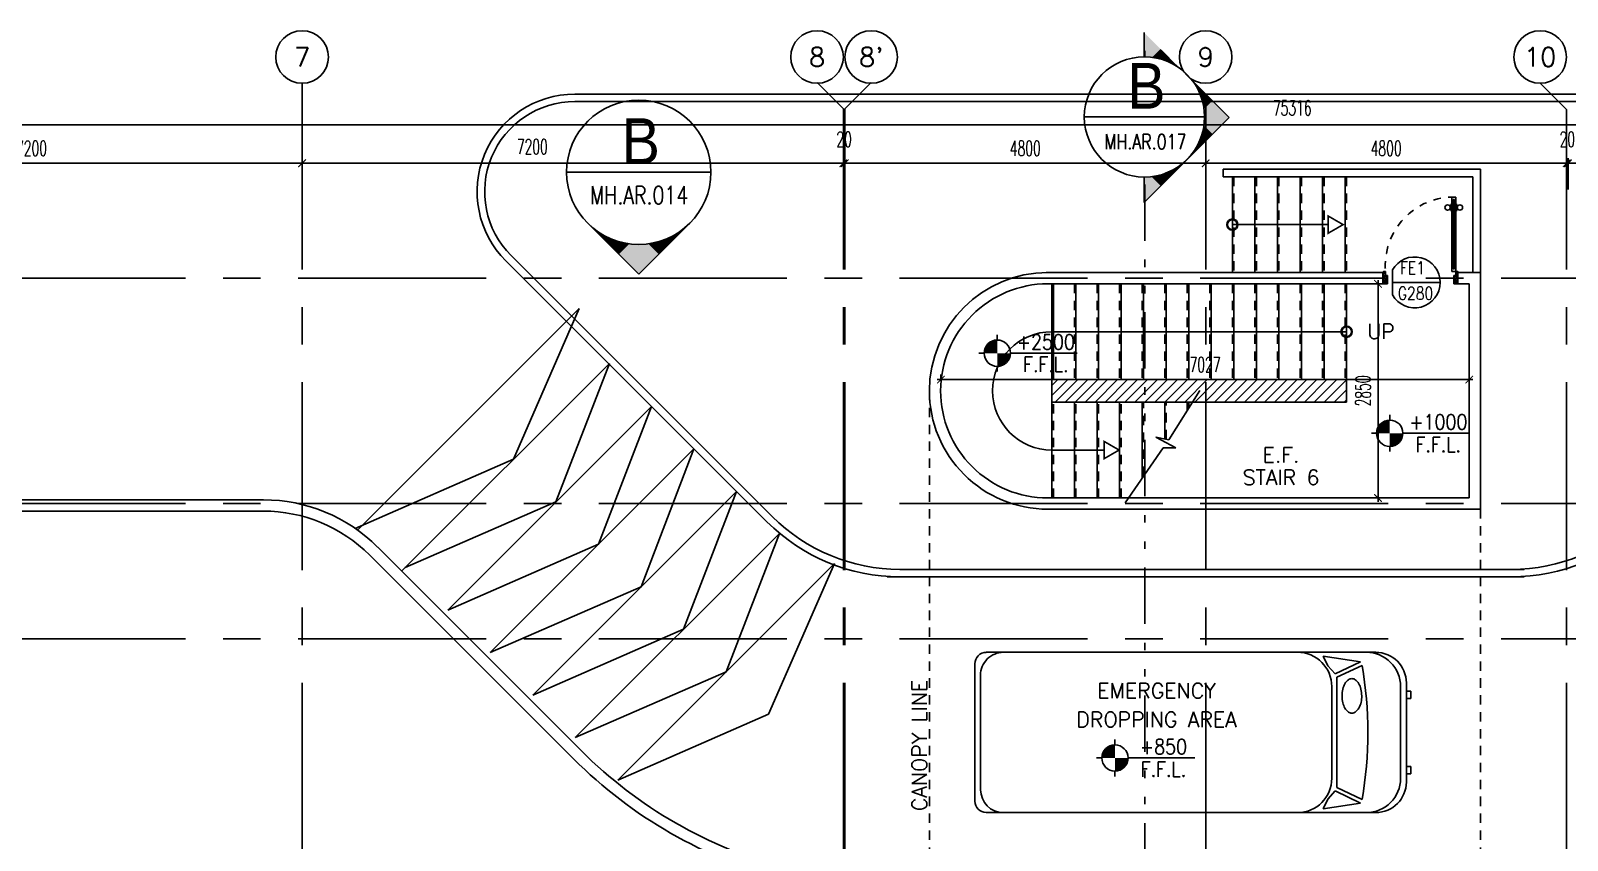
# Model space of a CAD drawing. Extents: x 417819.9 to 417911.9, y 43448 to 43539.2.
# Drawn here: x 417853.05 to 417873.49, y 43528.41 to 43539.19 of the extents above; entities that cross this region are included whole.
import ezdxf
from ezdxf.enums import TextEntityAlignment as Align

# ---------------------------------------------------------------- set-up
doc = ezdxf.new("R2010")
doc.units = 0
doc.header["$MEASUREMENT"] = 0
doc.header["$PDMODE"] = 3
doc.header["$PDSIZE"] = 0.1
for name, pattern in [('2DASHES', [1.7, 0.75, -0.25, 0.1, -0.25, 0.1, -0.25]), ('CENTERX2', [4, 2.5, -0.5, 0.5, -0.5]), ('HIDDEN', [0.375, 0.25, -0.125]), ('HIDDEN2', [0.1875, 0.125, -0.0625])]:
    doc.linetypes.add(name, pattern=pattern)
doc.layers.get('0').update_dxf_attribs({"linetype": 'CONTINUOUS'})
doc.layers.get('DEFPOINTS').update_dxf_attribs({"linetype": 'CONTINUOUS'})
for name, color, linetype in [('AX', 6, 'CONTINUOUS'), ('AX-CR', 2, 'CONTINUOUS'), ('AX-DIM', 4, 'CONTINUOUS'), ('AX-TXT', 4, 'CONTINUOUS'), ('AXES', 11, 'CENTERX2'), ('CURB', 11, 'CONTINUOUS'), ('DIM', 4, 'CONTINUOUS'), ('DOOR', 4, 'CONTINUOUS'), ('DOOR-CR', 2, 'CONTINUOUS'), ('DOOR-NO', 3, 'CONTINUOUS'), ('Handrail', 4, 'CONTINUOUS'), ('Hatch', 11, 'CONTINUOUS'), ('HIDDEN', 9, 'HIDDEN2'), ('IND-ES', 6, 'CONTINUOUS'), ('IND-ES-L', 6, '2DASHES'), ('IND-ES-TXT', 4, 'CONTINUOUS'), ('LEV-PL', 4, 'CONTINUOUS'), ('PART', 9, 'CONTINUOUS'), ('RM-NAME', 2, 'CONTINUOUS'), ('SEC-MRK', 7, 'CONTINUOUS'), ('SLOPE', 8, 'CONTINUOUS'), ('STR', 5, 'CONTINUOUS'), ('TXT1', 2, 'CONTINUOUS'), ('WALL', 2, 'CONTINUOUS')]:
    doc.layers.add(name, color=color, linetype=linetype)
doc.styles.add('ROMANS', font='ROMANS.shx', dxfattribs={"width": 0.6})
doc.styles.add('S', font='ROMANS.SHX')
doc.styles.add('S5', font='simplex.shx', dxfattribs={"width": 0.77})
doc.styles.add('TTXT', font='swisse.ttf', dxfattribs={"width": 0.6})
doc.dimstyles.new('STANDARD in', dxfattribs={"dimtxt": 0.2, "dimasz": 0.1, "dimexe": 0.07, "dimexo": 0.05, "dimgap": 0.1, "dimtad": 1, "dimdec": 0, "dimlfac": 1000, "dimzin": 0, "dimdsep": 46, "dimtxsty": 'ROMANS', "dimblk": 'ARCHTICK', "dimcen": 0.05, "dimdle": 0.05, "dimclrd": 4, "dimclre": 4, "dimclrt": 2, "dimadec": 0, "dimazin": 0, "dimtfac": 1, "dimtdec": 0, "dimtmove": 2, "dimatfit": 3, "dimfxl": 0, "dimtolj": 1, "dimtzin": 0, "dimarcsym": 0})

# ---------------------------------------------------------------- blocks, each defined once
blk = doc.blocks.new('LEV1')
at = {"layer": 'LEV-PL'}
for p, q in [((0, 245), (0, 175)), ((-175, 0), (-245, 0)), ((175, 0), (1061, 0)), ((0, -175), (0, -245))]:
    blk.add_line(p, q, dxfattribs=at)
at = {"layer": 'LEV-PL', "const_width": 175}
for points in [[(-88, 0, -0.414214), (0, 88, -1)], [(88, 0, -0.414214), (0, -88, -1)]]:
    blk.add_lwpolyline(points, format="xyb", dxfattribs=at)
at = {"layer": 'LEV-PL'}
blk.add_circle((0, 0), 175, dxfattribs=at)
at = {"layer": 'LEV-PL', "color": 4, "style": 'S', "width": 0.85}
for tag, p in [('+0000', (646, 50)), ('F.F.L.', (646, -250))]:
    blk.add_attdef(tag, text='', height=200, dxfattribs=at).set_placement(p, align=Align.CENTER)
blk = doc.blocks.new('_ARCHTICK')
at = {"color": 0, "linetype": 'ByBlock', "const_width": 0.15}
blk.add_lwpolyline([(-0.5, -0.5), (0.5, 0.5)], dxfattribs=at)
blk = doc.blocks.new('*D136')
at = {"layer": 'AX-DIM', "color": 4, "linetype": 'ByBlock', "lineweight": -2}
for p, q in [((417868.627, 43537.423), (417873.527, 43537.423)), ((417868.677, 43537.073), (417868.677, 43537.493)), ((417873.477, 43537.073), (417873.477, 43537.493))]:
    blk.add_line(p, q, dxfattribs=at)
at = {"layer": 'DEFPOINTS', "color": 0, "linetype": 'ByBlock'}
for p in [(417873.477, 43537.423), (417868.677, 43537.023), (417873.477, 43537.023)]:
    blk.add_point(p, dxfattribs=at)
at = {"layer": 'AX-DIM', "color": 4, "linetype": 'ByBlock', "lineweight": -2, "xscale": 0.1, "yscale": 0.1, "zscale": 0.1, "rotation": 180}
blk.add_blockref('_ARCHTICK', (417868.677, 43537.423), dxfattribs=at)
at = {"layer": 'AX-DIM', "color": 4, "linetype": 'ByBlock', "lineweight": -2, "xscale": 0.1, "yscale": 0.1, "zscale": 0.1}
blk.add_blockref('_ARCHTICK', (417873.477, 43537.423), dxfattribs=at)
at = {"layer": 'AX-DIM', "color": 2, "linetype": 'ByBlock', "insert": (417871.077, 43537.623), "char_height": 0.2, "attachment_point": 5, "style": 'ROMANS'}
blk.add_mtext('\\A1;4800', dxfattribs=at)
blk = doc.blocks.new('*D464')
at = {"layer": 'AX-DIM', "color": 4, "lineweight": -2}
for p, q in [((417831.157, 43537.937), (417906.573, 43537.937)), ((417831.207, 43525.809), (417831.207, 43538.007)), ((417906.523, 43536.567), (417906.523, 43538.007))]:
    blk.add_line(p, q, dxfattribs=at)
at = {"layer": 'DEFPOINTS', "color": 0}
for p in [(417906.523, 43537.937), (417906.523, 43536.517), (417831.207, 43525.759)]:
    blk.add_point(p, dxfattribs=at)
at = {"layer": 'AX-DIM', "color": 4, "lineweight": -2, "xscale": 0.1, "yscale": 0.1, "zscale": 0.1, "rotation": 180}
blk.add_blockref('_ARCHTICK', (417831.207, 43537.937), dxfattribs=at)
at = {"layer": 'AX-DIM', "color": 4, "lineweight": -2, "xscale": 0.1, "yscale": 0.1, "zscale": 0.1}
blk.add_blockref('_ARCHTICK', (417906.523, 43537.937), dxfattribs=at)
at = {"layer": 'AX-DIM', "color": 2, "insert": (417869.829, 43538.16), "char_height": 0.2, "attachment_point": 5, "style": 'ROMANS'}
blk.add_mtext('\\A1;75316', dxfattribs=at)
blk = doc.blocks.new('*D155')
at = {"layer": 'AX-DIM', "color": 4, "linetype": 'ByBlock', "lineweight": -2}
for p, q in [((417849.407, 43537.423), (417856.707, 43537.423)), ((417849.457, 43537.073), (417849.457, 43537.493)), ((417856.657, 43537.073), (417856.657, 43537.493))]:
    blk.add_line(p, q, dxfattribs=at)
at = {"layer": 'DEFPOINTS', "color": 0, "linetype": 'ByBlock'}
for p in [(417856.657, 43537.423), (417849.457, 43537.023), (417856.657, 43537.023)]:
    blk.add_point(p, dxfattribs=at)
at = {"layer": 'AX-DIM', "color": 4, "linetype": 'ByBlock', "lineweight": -2, "xscale": 0.1, "yscale": 0.1, "zscale": 0.1, "rotation": 180}
blk.add_blockref('_ARCHTICK', (417849.457, 43537.423), dxfattribs=at)
at = {"layer": 'AX-DIM', "color": 4, "linetype": 'ByBlock', "lineweight": -2, "xscale": 0.1, "yscale": 0.1, "zscale": 0.1}
blk.add_blockref('_ARCHTICK', (417856.657, 43537.423), dxfattribs=at)
at = {"layer": 'AX-DIM', "color": 2, "linetype": 'ByBlock', "insert": (417853.057, 43537.623), "char_height": 0.2, "attachment_point": 5, "style": 'ROMANS'}
blk.add_mtext('\\A1;7200', dxfattribs=at)
blk = doc.blocks.new('AXU')
at = {"layer": 'AX-CR'}
blk.add_circle((0, 350), 350, dxfattribs=at)
at = {"layer": 'AX-TXT', "style": 'ROMANS'}
blk.add_attdef('AX', text='', height=250, dxfattribs=at).set_placement((0, 350), align=Align.MIDDLE)
blk = doc.blocks.new('*D157')
at = {"layer": 'AX-DIM', "color": 4, "linetype": 'ByBlock', "lineweight": -2}
for p, q in [((417863.857, 43537.423), (417863.757, 43537.423)), ((417863.857, 43537.073), (417863.857, 43537.493)), ((417863.857, 43537.423), (417863.877, 43537.423)), ((417863.877, 43537.073), (417863.877, 43537.493)), ((417863.877, 43537.423), (417863.977, 43537.423))]:
    blk.add_line(p, q, dxfattribs=at)
at = {"layer": 'DEFPOINTS', "color": 0, "linetype": 'ByBlock'}
for p in [(417863.877, 43537.423), (417863.857, 43537.023), (417863.877, 43537.023)]:
    blk.add_point(p, dxfattribs=at)
at = {"layer": 'AX-DIM', "color": 4, "linetype": 'ByBlock', "lineweight": -2, "xscale": 0.1, "yscale": 0.1, "zscale": 0.1}
blk.add_blockref('_ARCHTICK', (417863.857, 43537.423), dxfattribs=at)
at = {"layer": 'AX-DIM', "color": 4, "linetype": 'ByBlock', "lineweight": -2, "xscale": 0.1, "yscale": 0.1, "zscale": 0.1, "rotation": 180}
blk.add_blockref('_ARCHTICK', (417863.877, 43537.423), dxfattribs=at)
at = {"layer": 'AX-DIM', "color": 2, "linetype": 'ByBlock', "insert": (417863.867, 43537.743), "char_height": 0.2, "attachment_point": 5, "style": 'ROMANS'}
blk.add_mtext('\\A1;20', dxfattribs=at)
blk = doc.blocks.new('*D695')
at = {"layer": 'AX-DIM', "color": 4, "linetype": 'ByBlock', "lineweight": -2}
for p, q in [((417856.607, 43537.423), (417863.907, 43537.423)), ((417856.657, 43537.073), (417856.657, 43537.493)), ((417863.857, 43537.073), (417863.857, 43537.493))]:
    blk.add_line(p, q, dxfattribs=at)
at = {"layer": 'DEFPOINTS', "color": 0, "linetype": 'ByBlock'}
for p in [(417863.857, 43537.423), (417856.657, 43537.023), (417863.857, 43537.023)]:
    blk.add_point(p, dxfattribs=at)
at = {"layer": 'AX-DIM', "color": 4, "linetype": 'ByBlock', "lineweight": -2, "xscale": 0.1, "yscale": 0.1, "zscale": 0.1, "rotation": 180}
blk.add_blockref('_ARCHTICK', (417856.657, 43537.423), dxfattribs=at)
at = {"layer": 'AX-DIM', "color": 4, "linetype": 'ByBlock', "lineweight": -2, "xscale": 0.1, "yscale": 0.1, "zscale": 0.1}
blk.add_blockref('_ARCHTICK', (417863.857, 43537.423), dxfattribs=at)
at = {"layer": 'AX-DIM', "color": 2, "linetype": 'ByBlock', "insert": (417859.719, 43537.644), "char_height": 0.2, "attachment_point": 5, "style": 'ROMANS'}
blk.add_mtext('\\A1;7200', dxfattribs=at)
blk = doc.blocks.new('*D158')
at = {"layer": 'AX-DIM', "color": 4, "linetype": 'ByBlock', "lineweight": -2}
for p, q in [((417863.827, 43537.423), (417868.727, 43537.423)), ((417863.877, 43537.073), (417863.877, 43537.493)), ((417868.677, 43537.073), (417868.677, 43537.493))]:
    blk.add_line(p, q, dxfattribs=at)
at = {"layer": 'DEFPOINTS', "color": 0, "linetype": 'ByBlock'}
for p in [(417868.677, 43537.423), (417863.877, 43537.023), (417868.677, 43537.023)]:
    blk.add_point(p, dxfattribs=at)
at = {"layer": 'AX-DIM', "color": 4, "linetype": 'ByBlock', "lineweight": -2, "xscale": 0.1, "yscale": 0.1, "zscale": 0.1, "rotation": 180}
blk.add_blockref('_ARCHTICK', (417863.877, 43537.423), dxfattribs=at)
at = {"layer": 'AX-DIM', "color": 4, "linetype": 'ByBlock', "lineweight": -2, "xscale": 0.1, "yscale": 0.1, "zscale": 0.1}
blk.add_blockref('_ARCHTICK', (417868.677, 43537.423), dxfattribs=at)
at = {"layer": 'AX-DIM', "color": 2, "linetype": 'ByBlock', "insert": (417866.277, 43537.623), "char_height": 0.2, "attachment_point": 5, "style": 'ROMANS'}
blk.add_mtext('\\A1;4800', dxfattribs=at)
blk = doc.blocks.new('DD1')
at = {"layer": 'DOOR-CR'}
blk.add_line((-316, 0), (316, 0), dxfattribs=at)
blk.add_lwpolyline([(-316, -166, 3.820224), (-316, 166)], format="xyb", close=True, dxfattribs=at)
at = {"layer": 'DOOR-NO', "color": 255, "style": 'ROMANS'}
for tag, width, p in [('G', 0.8, (-22, 156)), ('0000', 0.7, (-22, -136))]:
    blk.add_attdef(tag, text='', height=196, dxfattribs=dict(at, width=width)).set_placement(p, align=Align.MIDDLE)
blk = doc.blocks.new('*D160')
at = {"layer": 'AX-DIM', "color": 4, "linetype": 'ByBlock', "lineweight": -2}
for p, q in [((417873.447, 43537.423), (417880.747, 43537.423)), ((417873.497, 43537.073), (417873.497, 43537.493)), ((417880.697, 43537.073), (417880.697, 43537.493))]:
    blk.add_line(p, q, dxfattribs=at)
at = {"layer": 'DEFPOINTS', "color": 0, "linetype": 'ByBlock'}
for p in [(417880.697, 43537.423), (417873.497, 43537.023), (417880.697, 43537.023)]:
    blk.add_point(p, dxfattribs=at)
at = {"layer": 'AX-DIM', "color": 4, "linetype": 'ByBlock', "lineweight": -2, "xscale": 0.1, "yscale": 0.1, "zscale": 0.1, "rotation": 180}
blk.add_blockref('_ARCHTICK', (417873.497, 43537.423), dxfattribs=at)
at = {"layer": 'AX-DIM', "color": 4, "linetype": 'ByBlock', "lineweight": -2, "xscale": 0.1, "yscale": 0.1, "zscale": 0.1}
blk.add_blockref('_ARCHTICK', (417880.697, 43537.423), dxfattribs=at)
at = {"layer": 'AX-DIM', "color": 2, "linetype": 'ByBlock', "insert": (417877.097, 43537.623), "char_height": 0.2, "attachment_point": 5, "style": 'ROMANS'}
blk.add_mtext('\\A1;7200', dxfattribs=at)
blk = doc.blocks.new('*D161')
at = {"layer": 'AX-DIM', "color": 4, "lineweight": -2}
for p, q in [((417873.477, 43537.423), (417873.377, 43537.423)), ((417873.477, 43537.073), (417873.477, 43537.493)), ((417873.477, 43537.423), (417873.497, 43537.423)), ((417873.497, 43537.073), (417873.497, 43537.493)), ((417873.497, 43537.423), (417873.597, 43537.423))]:
    blk.add_line(p, q, dxfattribs=at)
at = {"layer": 'DEFPOINTS', "color": 0}
for p in [(417873.497, 43537.423), (417873.477, 43537.023), (417873.497, 43537.023)]:
    blk.add_point(p, dxfattribs=at)
at = {"layer": 'AX-DIM', "color": 4, "lineweight": -2, "xscale": 0.1, "yscale": 0.1, "zscale": 0.1}
blk.add_blockref('_ARCHTICK', (417873.477, 43537.423), dxfattribs=at)
at = {"layer": 'AX-DIM', "color": 4, "lineweight": -2, "xscale": 0.1, "yscale": 0.1, "zscale": 0.1, "rotation": 180}
blk.add_blockref('_ARCHTICK', (417873.497, 43537.423), dxfattribs=at)
at = {"layer": 'AX-DIM', "color": 2, "insert": (417873.487, 43537.743), "char_height": 0.2, "attachment_point": 5, "style": 'ROMANS'}
blk.add_mtext('\\A1;20', dxfattribs=at)
blk = doc.blocks.new('*D560')
at = {"layer": 'DEFPOINTS', "color": 0, "linetype": 'ByBlock'}
for p in [(417872.182, 43535.037), (417865.154, 43534.544), (417865.154, 43534.495)]:
    blk.add_point(p, dxfattribs=at)
at = {"layer": 'DIM', "color": 4, "linetype": 'ByBlock', "lineweight": -2}
for p, q in [((417872.182, 43534.987), (417872.182, 43534.474)), ((417872.232, 43534.544), (417865.104, 43534.544)), ((417865.154, 43534.545), (417865.154, 43534.614))]:
    blk.add_line(p, q, dxfattribs=at)
at = {"layer": 'DIM', "color": 4, "linetype": 'ByBlock', "lineweight": -2, "xscale": 0.1, "yscale": 0.1, "zscale": 0.1, "rotation": 180}
blk.add_blockref('_ARCHTICK', (417865.154, 43534.544), dxfattribs=at)
at = {"layer": 'DIM', "color": 4, "linetype": 'ByBlock', "lineweight": -2, "xscale": 0.1, "yscale": 0.1, "zscale": 0.1}
blk.add_blockref('_ARCHTICK', (417872.182, 43534.544), dxfattribs=at)
at = {"layer": 'DIM', "color": 2, "linetype": 'ByBlock', "insert": (417868.668, 43534.744), "char_height": 0.2, "attachment_point": 5, "style": 'ROMANS'}
blk.add_mtext('\\A1;7027', dxfattribs=at)
blk = doc.blocks.new('*D674')
at = {"layer": 'DEFPOINTS', "color": 0, "linetype": 'ByBlock'}
for p in [(417870.631, 43535.819), (417870.508, 43532.969), (417870.969, 43532.969)]:
    blk.add_point(p, dxfattribs=at)
at = {"layer": 'DIM', "color": 4, "linetype": 'ByBlock', "lineweight": -2}
for p, q in [((417870.969, 43535.869), (417870.969, 43532.919)), ((417870.681, 43535.819), (417871.039, 43535.819)), ((417870.558, 43532.969), (417871.039, 43532.969))]:
    blk.add_line(p, q, dxfattribs=at)
at = {"layer": 'DIM', "color": 4, "linetype": 'ByBlock', "lineweight": -2, "xscale": 0.1, "yscale": 0.1, "zscale": 0.1}
for p, rotation in [((417870.969, 43535.819), 90), ((417870.969, 43532.969), 270)]:
    blk.add_blockref('_ARCHTICK', p, dxfattribs=dict(at, rotation=rotation))
at = {"layer": 'DIM', "color": 2, "linetype": 'ByBlock', "insert": (417870.769, 43534.394), "char_height": 0.2, "attachment_point": 5, "rotation": 90, "style": 'ROMANS'}
blk.add_mtext('\\A1;2850', dxfattribs=at)
blk = doc.blocks.new('Vtvanp')
for p, q in [((0.406, 1.067), (5.588, 1.067)), ((0.588, 0.893), (0.923, 0.734)), ((0.61, 0.939), (1.107, 1.017)), ((0.61, 0.939), (0.945, 0.779)), ((1.045, 0.886), (0.945, 0.779)), ((1.107, 1.017), (1.045, 0.886)), ((5.74, -0.914), (5.74, 0.914)), ((0, -0.66), (0, 0.66)), ((0.923, 0.734), (0.923, -0.734)), ((5.664, -0.762), (5.664, 0.762)), ((0, 0.549), (-0.061, 0.549)), ((-0.061, 0.549), (-0.061, 0.453)), ((-0.061, 0.453), (0, 0.453)), ((0.076, -0.61), (0.076, 0.61)), ((0.991, -0.61), (0.991, 0.61)), ((-0.061, -0.453), (0, -0.453)), ((-0.061, -0.549), (-0.061, -0.453)), ((0, -0.549), (-0.061, -0.549)), ((0.588, -0.893), (0.923, -0.734)), ((0.61, -0.939), (0.945, -0.779)), ((1.045, -0.886), (0.945, -0.779)), ((0.61, -0.939), (1.107, -1.017)), ((1.107, -1.017), (1.045, -0.886)), ((0.406, -1.067), (5.588, -1.067))]:
    blk.add_line(p, q)
blk.add_lwpolyline([(0.724, -0.257, 0.15854), (0.679, -0.272, 0.106465), (0.632, -0.324, 0.07162), (0.601, -0.402, 0.071565), (0.594, -0.486, 0.057969), (0.604, -0.578, 0.07162), (0.632, -0.648, 0.106465), (0.679, -0.701, 0.15854), (0.724, -0.716, 0.15854), (0.77, -0.701, 0.106465), (0.817, -0.648, 0.07162), (0.844, -0.578, 0.057969), (0.855, -0.486, 0.057969), (0.844, -0.394, 0.07162), (0.817, -0.324, 0.106465), (0.77, -0.272, 0.15854)], format="xyb", close=True)
for centre, radius, start, end in [((0.406, 0.66), 0.406, 90, 180), ((0.533, 0.61), 0.457, 90, 180), ((1.448, 0.61), 0.457, 90, 180), ((5.359, 0.762), 0.305, 0, 90), ((5.588, 0.914), 0.152, 0, 90), ((5.779, 0), 5.267, 170.2424, 189.7576), ((0.533, -0.61), 0.457, 180, 270), ((1.448, -0.61), 0.457, 180, 270), ((0.406, -0.66), 0.406, 180, 270), ((5.359, -0.762), 0.305, 270, 0), ((5.588, -0.914), 0.152, 270, 0)]:
    blk.add_arc(centre, radius, start, end)
blk = doc.blocks.new('DOOR90')
at = {"layer": 'DOOR', "color": 7, "linetype": 'ByBlock'}
for p, q in [((-150, 0), (0, 0)), ((-150, 0), (-150, -25)), ((0, -50), (-114, 0)), ((0, -50), (-40, 0)), ((0, -50), (0, 0)), ((-1000, -25), (-1050, -25)), ((-1050, -75), (-1050, -25)), ((-1050, -25), (-1050, -75)), ((-1000, -75), (-1050, -75)), ((-1000, -42), (-1020, -42)), ((-1020, -42), (-1020, -58)), ((-1000, -58), (-1020, -58)), ((-1000, -25), (-1000, -42)), ((-1000, -58), (-1000, -75)), ((-878, -18), (-968, -18)), ((-968, -25), (-968, -18)), ((-968, -75), (-968, -82)), ((-878, -82), (-968, -82)), ((-955, -9), (-890, -9)), ((-955, -18), (-955, -9)), ((-955, -18), (-890, -18)), ((-955, -82), (-890, -82)), ((-955, -82), (-955, -91)), ((-955, -91), (-890, -91)), ((-890, -18), (-890, -9)), ((-890, -82), (-890, -91)), ((-878, -25), (-878, -18)), ((-878, -75), (-878, -82)), ((-200, -25), (-150, -25)), ((-200, -42), (-200, -25)), ((-180, -42), (-200, -42)), ((-200, -58), (-180, -58)), ((-200, -75), (-200, -58)), ((-150, -75), (-200, -75)), ((-180, -58), (-180, -42)), ((-150, -25), (-100, -25)), ((-150, -75), (-150, -25)), ((-100, -25), (-100, -50)), ((0, -50), (-100, -37)), ((-100, -50), (0, -50)), ((-150, -875), (-100, -875)), ((-150, -900), (-150, -875)), ((-150, -900), (0, -900)), ((0, -900), (-150, -900)), ((0, -850), (-114, -900)), ((-100, -875), (-100, -850)), ((0, -850), (-100, -863)), ((-100, -850), (0, -850)), ((0, -850), (-40, -900)), ((0, -850), (0, -900))]:
    blk.add_line(p, q, dxfattribs=at)
at = {"layer": 'DOOR', "linetype": 'ByBlock'}
for p, q in [((-200, -25), (-1000, -25)), ((-200, -42), (-1000, -42)), ((-200, -58), (-1000, -58)), ((-1000, -75), (-200, -75))]:
    blk.add_line(p, q, dxfattribs=at)
at = {"layer": 'DOOR', "color": 7, "linetype": 'ByBlock'}
for centre in [(-923, 24), (-923, -124)]:
    blk.add_circle(centre, 32.4, dxfattribs=at)
for centre, radius, start, end in [((0, -50), 154, 161.1053, 166.2858), ((0, -50), 94.4, 148.0182, 180), ((0, -50), 134, 158.1598, 169.28), ((0, -50), 114, 154.0838, 167.3774), ((0, -50), 74.4, 137.7764, 180), ((0, -50), 54.4, 113.2074, 180), ((0, -50), 34.4, 90, 180), ((0, -50), 14.4, 90, 180), ((0, -850), 154, 193.7142, 198.8947), ((0, -850), 134, 190.72, 201.8402), ((0, -850), 94.4, 180, 211.9818), ((0, -850), 74.4, 180, 222.2236), ((0, -850), 54.4, 180, 246.7926), ((0, -850), 34.4, 180, 270), ((0, -850), 14.4, 180, 270)]:
    blk.add_arc(centre, radius, start, end, dxfattribs=at)
at = {"layer": 'DOOR', "linetype": 'HIDDEN', "ltscale": 0.5}
blk.add_arc((-222, -50), 828, 178.2701, 275.003, dxfattribs=at)
blk = doc.blocks.new('AR2-SC')
at = {"layer": 'IND-ES'}
for p, q in [((0, 1131), (-566, 566)), ((0, 1131), (1131, 0)), ((-800, 0), (-1131, 0)), ((800, 0), (1131, 0))]:
    blk.add_line(p, q, dxfattribs=at)
for points in [[(0, 800), (0, 1131), (-104, 793), (-221, 910)], [(0, 800), (0, 1131), (104, 793), (221, 910)], [(-207, 773), (-283, 849), (-306, 739), (-349, 782)], [(-104, 793), (-221, 910), (-207, 773), (-283, 849)], [(104, 793), (221, 910), (207, 773), (283, 849)], [(207, 773), (283, 849), (306, 739), (349, 782)], [(-492, 640), (-487, 634), (-566, 566)], [(-400, 693), (-419, 712), (-487, 634), (-492, 640)], [(-306, 739), (-349, 782), (-400, 693), (-419, 712)], [(306, 739), (349, 782), (400, 693), (419, 712)], [(400, 693), (419, 712), (487, 634), (492, 640)], [(492, 640), (487, 634), (566, 566)], [(-739, 306), (-782, 349), (-693, 400), (-712, 419)], [(-693, 400), (-712, 419), (-634, 487), (-640, 492)], [(-640, 492), (-634, 487), (-566, 566)], [(640, 492), (634, 487), (566, 566)], [(693, 400), (712, 419), (634, 487), (640, 492)], [(739, 306), (782, 349), (693, 400), (712, 419)], [(-800, 0), (-1131, 0), (-793, 104), (-910, 221)], [(-793, 104), (-910, 221), (-773, 207), (-849, 283)], [(-773, 207), (-849, 283), (-739, 306), (-782, 349)], [(773, 207), (849, 283), (739, 306), (782, 349)], [(793, 104), (910, 221), (773, 207), (849, 283)], [(800, 0), (1131, 0), (793, 104), (910, 221)]]:
    blk.add_solid(points, dxfattribs=at)
blk = doc.blocks.new('AR1-EL')
at = {"layer": 'IND-ES'}
for q in [(-566, 566), (566, 566)]:
    blk.add_line((0, 1131), q, dxfattribs=at)
for points in [[(0, 800), (0, 1131), (-104, 793), (-221, 910)], [(0, 800), (0, 1131), (104, 793), (221, 910)], [(-104, 793), (-221, 910), (-207, 773), (-283, 849)], [(104, 793), (221, 910), (207, 773), (283, 849)], [(-400, 693), (-419, 712), (-487, 634), (-492, 640)], [(-306, 739), (-349, 782), (-400, 693), (-419, 712)], [(-207, 773), (-283, 849), (-306, 739), (-349, 782)], [(207, 773), (283, 849), (306, 739), (349, 782)], [(306, 739), (349, 782), (400, 693), (419, 712)], [(400, 693), (419, 712), (487, 634), (492, 640)], [(-492, 640), (-487, 634), (-566, 566)], [(492, 640), (487, 634), (566, 566)]]:
    blk.add_solid(points, dxfattribs=at)

msp = doc.modelspace()

# ---------------------------------------------------------------- hatches: boundary and pattern name
at = {"layer": 'Hatch'}
h = msp.add_hatch(dxfattribs=at)
h.set_pattern_fill('ANSI31', color=256, scale=0.75, style=0)
h.set_pattern_definition([(45, (0, 0), (-0.066291260736, 0.066291260736), [])])
h.paths.add_polyline_path([(417866.6314, 43534.5443), (417866.6314, 43534.2443), (417868.6766, 43534.2443), (417868.6766, 43534.5443)])
h.paths.add_polyline_path([(417870.5514, 43534.2443), (417870.5514, 43534.5443), (417868.6766, 43534.5443), (417868.6766, 43534.2443)])

# ---------------------------------------------------------------- linework, layer by layer
for p, q in [((417866.6314, 43534.5443), (417870.5514, 43534.5443)), ((417866.6314, 43534.2443), (417866.6314, 43534.5443)), ((417870.5514, 43534.5443), (417870.5514, 43534.2443)), ((417866.6314, 43534.2443), (417870.5514, 43534.2443)), ((417868.5974, 43534.3983), (417868.1882, 43533.743)), ((417868.4314, 43534.1325), (417868.4314, 43534.2443)), ((417868.4314, 43534.1325), (417868.4314, 43534.2443)), ((417868.4514, 43534.1646), (417868.4514, 43534.2443)), ((417868.4514, 43534.1646), (417868.4514, 43534.2443)), ((417868.1114, 43533.6377), (417867.6037, 43532.9064)), ((417868.1882, 43533.743), (417868.0128, 43533.7781)), ((417868.0128, 43533.7781), (417868.2817, 43533.6377)), ((417868.2817, 43533.6377), (417868.1114, 43533.6377))]:
    msp.add_line(p, q)
at = {"layer": 'AXES'}
for p, q in [((417856.6566, 43460.01), (417856.6566, 43538.4875)), ((417863.8566, 43538.1468), (417863.5066, 43538.4968)), ((417863.8766, 43538.1468), (417864.2266, 43538.4968)), ((417868.6766, 43460.01), (417868.6766, 43538.3443)), ((417873.4766, 43538.1375), (417873.1266, 43538.4875)), ((417863.8566, 43460.01), (417863.8566, 43538.1468)), ((417863.8766, 43460.01), (417863.8766, 43538.1468)), ((417873.4766, 43460.01), (417873.4766, 43538.1375)), ((417820.6052, 43535.8943), (417889.6966, 43535.8943)), ((417820.6052, 43532.8943), (417911.2163, 43532.8943)), ((417820.6052, 43531.0943), (417889.6966, 43531.0943))]:
    msp.add_line(p, q, dxfattribs=at)
at = {"layer": 'CURB'}
for p, q in [((417860.2851, 43538.3443), (417877.0682, 43538.3443)), ((417860.2851, 43538.2443), (417877.0682, 43538.2443)), ((417862.8403, 43532.6516), (417859.3359, 43536.156)), ((417862.9111, 43532.7223), (417859.4078, 43536.2255)), ((417856.1416, 43532.9443), (417852.8725, 43532.9443)), ((417856.1416, 43532.7943), (417852.8725, 43532.7943)), ((417860.2687, 43529.4956), (417857.5558, 43532.2085)), ((417860.3748, 43529.6017), (417857.6619, 43532.3146)), ((417864.6081, 43532.0193), (417872.9149, 43532.0193)), ((417864.4384, 43531.9193), (417872.9149, 43531.9193)), ((417865.0016, 43531.9193), (417872.3516, 43531.9193))]:
    msp.add_line(p, q, dxfattribs=at)
for centre, radius, start, end in [((417860.2851, 43537.0443), 1.3, 90, 225), ((417860.2851, 43537.0443), 1.2, 90, 225), ((417856.1416, 43530.7943), 2.15, 45, 90), ((417856.1416, 43530.7943), 2, 45, 90), ((417864.6081, 43534.4193), 2.5, 225, 270), ((417864.6081, 43534.4193), 2.4, 225, 270), ((417872.7451, 43534.4193), 2.4, 270, 315), ((417872.7451, 43534.4193), 2.5, 270, 315), ((417864.6174, 43533.8443), 6, 225, 255.16489), ((417864.6174, 43533.8443), 6.15, 225, 255.3479)]:
    msp.add_arc(centre, radius, start, end, dxfattribs=at)
at = {"layer": 'Handrail'}
for p, q in [((417872.3316, 43537.3443), (417868.9073, 43537.3443)), ((417868.9073, 43537.2443), (417868.9073, 43537.3443)), ((417872.3316, 43535.9693), (417872.3316, 43537.3443)), ((417872.2316, 43537.2443), (417868.9073, 43537.2443)), ((417872.2316, 43535.9693), (417872.2316, 43537.2443))]:
    msp.add_line(p, q, dxfattribs=at)
at = {"layer": 'HIDDEN'}
for p, q in [((417865.0011, 43534.3943), (417865.0011, 43525.7443)), ((417872.3316, 43532.8193), (417872.3316, 43525.7443))]:
    msp.add_line(p, q, dxfattribs=at)
at = {"layer": 'IND-ES'}
for p, q in [((417868.6623, 43538.0401), (417867.0623, 43538.0401)), ((417860.1751, 43537.3036), (417862.0951, 43537.3036)), ((417860.1751, 43537.3036), (417862.0951, 43537.3036))]:
    msp.add_line(p, q, dxfattribs=at)
at = {"layer": 'IND-ES-L'}
for p, q in [((417867.8681, 43538.8401), (417867.8681, 43538.9195)), ((417867.8681, 43522.7919), (417867.8681, 43537.2401))]:
    msp.add_line(p, q, dxfattribs=at)
at = {"layer": 'IND-ES-L', "linetype": 'ByBlock'}
for centre, major_axis in [((417867.8623, 43538.0401), (0.8, 0.0001)), ((417861.1351, 43537.3036), (-0.96, -0.0001))]:
    msp.add_ellipse(centre, major_axis=major_axis, ratio=0.9999999, start_param=-0.0000763, end_param=6.283109, dxfattribs=at)
at = {"layer": 'SLOPE'}
for p, q in [((417860.3434, 43535.4903), (417857.3946, 43532.5415)), ((417860.3434, 43535.4903), (417859.4683, 43533.4838)), ((417860.7441, 43534.7596), (417857.9805, 43531.996)), ((417860.7441, 43534.7596), (417860.034, 43532.9182)), ((417861.3039, 43534.188), (417858.5933, 43531.4774)), ((417861.3039, 43534.188), (417860.5997, 43532.3525)), ((417861.8696, 43533.6223), (417859.159, 43530.9117)), ((417861.8696, 43533.6223), (417861.1654, 43531.7868)), ((417857.3613, 43532.5649), (417859.4683, 43533.4838)), ((417862.4353, 43533.0566), (417859.7247, 43530.3461)), ((417862.4353, 43533.0566), (417861.7311, 43531.2211)), ((417858.0276, 43532.0431), (417860.034, 43532.9182)), ((417863.0083, 43532.4983), (417860.2904, 43529.7804)), ((417863.0083, 43532.4983), (417862.2968, 43530.6554)), ((417858.5933, 43531.4774), (417860.5997, 43532.3525)), ((417863.7375, 43532.0961), (417860.856, 43529.2147)), ((417863.7375, 43532.0961), (417862.8625, 43530.0897)), ((417859.159, 43530.9117), (417861.1654, 43531.7868)), ((417859.7247, 43530.3461), (417861.7311, 43531.2211)), ((417860.2904, 43529.7804), (417862.2968, 43530.6554)), ((417860.856, 43529.2147), (417862.8625, 43530.0897))]:
    msp.add_line(p, q, dxfattribs=at)
at = {"layer": 'STR'}
for p, q in [((417869.0314, 43537.2443), (417869.0314, 43535.9693)), ((417869.3314, 43537.2443), (417869.3314, 43535.9693)), ((417869.6314, 43537.2443), (417869.6314, 43535.9693)), ((417869.9314, 43537.2443), (417869.9314, 43535.9693)), ((417870.2314, 43537.2443), (417870.2314, 43535.9693)), ((417870.5314, 43537.2443), (417870.5314, 43535.9693)), ((417870.3046, 43536.6068), (417869.0314, 43536.6068)), ((417866.6314, 43535.8193), (417866.6314, 43534.5443)), ((417866.6514, 43535.8193), (417866.6514, 43534.5443)), ((417866.9514, 43535.8193), (417866.9514, 43534.5443)), ((417867.2514, 43535.8193), (417867.2514, 43534.5443)), ((417867.5514, 43535.8193), (417867.5514, 43534.5443)), ((417867.8514, 43535.8193), (417867.8514, 43534.5443)), ((417868.1514, 43535.8193), (417868.1514, 43534.5443)), ((417868.4514, 43535.8193), (417868.4514, 43534.5443)), ((417868.7514, 43535.8193), (417868.7514, 43534.5443)), ((417869.0514, 43535.8193), (417869.0514, 43534.5443)), ((417869.3514, 43535.8193), (417869.3514, 43534.5443)), ((417869.6514, 43535.8193), (417869.6514, 43534.5443)), ((417869.9514, 43535.8193), (417869.9514, 43534.5443)), ((417870.2514, 43535.8193), (417870.2514, 43534.5443)), ((417870.5514, 43535.8193), (417870.5514, 43534.5443)), ((417870.5514, 43535.1818), (417866.629, 43535.1818)), ((417866.6314, 43532.9693), (417866.6314, 43534.2443)), ((417866.9314, 43532.9693), (417866.9314, 43534.2443)), ((417867.2314, 43532.9693), (417867.2314, 43534.2443)), ((417867.5314, 43532.9693), (417867.5314, 43534.2443)), ((417867.8314, 43533.2344), (417867.8314, 43534.2443)), ((417868.1314, 43533.7544), (417868.1314, 43534.2443)), ((417867.3246, 43533.6068), (417866.629, 43533.6068))]:
    msp.add_line(p, q, dxfattribs=at)
at = {"layer": 'STR', "linetype": 'HIDDEN2'}
for p, q in [((417869.0514, 43537.2443), (417869.0514, 43535.9693)), ((417869.3514, 43537.2443), (417869.3514, 43535.9693)), ((417869.6514, 43537.2443), (417869.6514, 43535.9693)), ((417869.9514, 43537.2443), (417869.9514, 43535.9693)), ((417870.2514, 43537.2443), (417870.2514, 43535.9693)), ((417870.5514, 43537.2443), (417870.5514, 43535.9693)), ((417866.6314, 43535.8193), (417866.6314, 43534.5443)), ((417866.6514, 43535.8193), (417866.6514, 43534.5443)), ((417866.9314, 43535.8193), (417866.9314, 43534.5443)), ((417867.2314, 43535.8193), (417867.2314, 43534.5443)), ((417867.5314, 43535.8193), (417867.5314, 43534.5443)), ((417867.8314, 43535.8193), (417867.8314, 43534.5443)), ((417868.1314, 43535.8193), (417868.1314, 43534.5443)), ((417868.4314, 43535.8193), (417868.4314, 43534.5443)), ((417868.7314, 43535.8193), (417868.7314, 43534.5443)), ((417869.0314, 43535.8193), (417869.0314, 43534.5443)), ((417869.3314, 43535.8193), (417869.3314, 43534.5443)), ((417869.6314, 43535.8193), (417869.6314, 43534.5443)), ((417869.9314, 43535.8193), (417869.9314, 43534.5443)), ((417870.2314, 43535.8193), (417870.2314, 43534.5443)), ((417870.5314, 43535.8193), (417870.5314, 43534.5443)), ((417866.6514, 43532.9693), (417866.6514, 43534.2443)), ((417866.9514, 43532.9693), (417866.9514, 43534.2443)), ((417867.2514, 43532.9693), (417867.2514, 43534.2443)), ((417867.5514, 43532.9693), (417867.5514, 43534.2443)), ((417867.8514, 43533.2632), (417867.8514, 43534.2443)), ((417868.1514, 43533.7504), (417868.1514, 43534.2443))]:
    msp.add_line(p, q, dxfattribs=at)
at = {"layer": 'STR', "const_width": 0.0215}
for points in [[(417870.3046, 43536.7223), (417870.3046, 43536.4914), (417870.5046, 43536.6068)], [(417867.3246, 43533.7223), (417867.3246, 43533.4914), (417867.5246, 43533.6068)]]:
    msp.add_lwpolyline(points, close=True, dxfattribs=at)
at = {"layer": 'STR'}
for centre, radius in [((417869.0314, 43536.6068), 0.075), ((417869.0314, 43536.6068), 0.065), ((417870.5514, 43535.1818), 0.075), ((417870.5514, 43535.1818), 0.065)]:
    msp.add_circle(centre, radius, dxfattribs=at)
msp.add_arc((417866.629, 43534.3943), 0.7875, 90, 270, dxfattribs=at)
at = {"layer": 'WALL'}
for p, q in [((417866.5561, 43535.9693), (417871.0316, 43535.9693)), ((417871.0316, 43535.9693), (417871.0316, 43535.8193)), ((417872.0316, 43535.9693), (417872.0316, 43535.8193)), ((417872.0316, 43535.9693), (417872.3316, 43535.9693)), ((417872.3316, 43535.9693), (417872.3316, 43532.8193)), ((417866.5561, 43535.8193), (417871.0316, 43535.8193)), ((417872.0316, 43535.8193), (417872.1816, 43535.8193)), ((417872.1816, 43535.8193), (417872.1816, 43532.9693)), ((417866.5561, 43532.9693), (417872.1816, 43532.9693)), ((417866.5561, 43532.8193), (417872.3316, 43532.8193))]:
    msp.add_line(p, q, dxfattribs=at)
for radius, start, end in [(1.575, 90, 180), (1.425, 89.99998, 180), (1.575, 180, 270.00003), (1.425, 180, 270.00003)]:
    msp.add_arc((417866.5761, 43534.3943), radius, start, end, dxfattribs=at)

# ---------------------------------------------------------------- block references
at = {"layer": 'AX', "xscale": 0.001000000047497451, "yscale": 0.0009999999892897904, "zscale": 0.001}
for p, values in [((417856.6566, 43538.4875), {'AX': '7'}), ((417863.5066, 43538.4875), {'AX': '8'}), ((417864.2266, 43538.4875), {'AX': "8'"}), ((417868.6766, 43538.4875), {'AX': '9'}), ((417873.1266, 43538.4875), {'AX': '10'})]:
    msp.add_blockref('AXU', p, dxfattribs=at).add_auto_attribs(values)
at = {"layer": 'CURB', "rotation": 180}
msp.add_blockref('Vtvanp', (417871.3458, 43529.8484), dxfattribs=at)
at = {"layer": 'DOOR', "xscale": 0.00109999998821877, "yscale": 0.00109999998821877, "zscale": 0.0011, "rotation": 270}
msp.add_blockref('DOOR90', (417872.0316, 43535.8193), dxfattribs=at)
at = {"layer": 'DOOR-NO'}
ref = msp.add_blockref('DD1', (417871.4768, 43535.8381), dxfattribs=dict(at, xscale=0.001000000047497451, yscale=0.0009999999892897904, zscale=0.001))
ref.add_attrib('G', 'FE1', dxfattribs={"height": 0.17, "style": 'ROMANS', "width": 0.8}).set_placement((417871.4273, 43536.0308), align=Align.MIDDLE)
ref.add_attrib('000', 'G280', dxfattribs={"height": 0.17, "style": 'ROMANS', "width": 0.8}).set_placement((417871.4681, 43535.6933), align=Align.MIDDLE)
at = {"layer": 'PART', "xscale": 0.001000000047497451, "yscale": 0.0009999999892897904, "zscale": 0.001}
for p, values in [((417865.9044, 43534.8957), {'F.F.L.': 'F.F.L.', '+0000': '+2500'}), ((417871.1253, 43533.8304), {'F.F.L.': 'F.F.L.', '+0000': '+1000'}), ((417867.4692, 43529.5087), {'F.F.L.': 'F.F.L.', '+0000': '+850'})]:
    msp.add_blockref('LEV1', p, dxfattribs=at).add_auto_attribs(values)
at = {"layer": 'SEC-MRK', "color": 1}
for name, p, xscale, yscale, zscale, rotation in [('AR2-SC', (417867.8565, 43538.0343), 0.0009999999892897904, 0.0009999999892897904, 0.001, 270), ('AR1-EL', (417861.1351, 43537.3036), 0.001200000056996942, 0.001199999987147749, 0.0012, 180), ('AR1-EL', (417861.1351, 43537.3036), 0.001199999987147749, 0.001199999995878898, 0.0012, 180)]:
    msp.add_blockref(name, p, dxfattribs=dict(at, xscale=xscale, yscale=yscale, zscale=zscale, rotation=rotation))

# ---------------------------------------------------------------- texts
at = {"layer": 'IND-ES-TXT', "color": 2, "style": 'S5', "width": 0.77}
for tag, height, p in [('MH.AR.017', 0.2, (417867.8764, 43537.7093)), ('MH.AR.014', 0.24, (417861.1395, 43536.999))]:
    msp.add_attdef(tag, text='AR02', height=height, dxfattribs=at).set_placement(p, align=Align.MIDDLE)
at = {"layer": 'RM-NAME', "style": 'ROMANS'}
for s, p in [('UP', (417871.0092, 43535.1849)), ('E.F.', (417869.6793, 43533.542)), ('STAIR 6', (417869.6793, 43533.242)), ('EMERGENCY', (417868.0237, 43530.4033)), ('DROPPING AREA', (417868.0237, 43530.0207))]:
    msp.add_text(s, height=0.2, dxfattribs=at).set_placement(p, align=Align.MIDDLE)
msp.add_text('CANOPY LINE', height=0.2, rotation=90, dxfattribs=at).set_placement((417864.8693, 43529.6745), align=Align.MIDDLE)
at = {"layer": 'TXT1', "color": 6, "style": 'TTXT', "width": 0.9}
for p in [(417867.8877, 43538.1501), (417861.1624, 43537.4152)]:
    msp.add_attdef('B', text='C', height=0.6079, dxfattribs=at).set_placement(p, align=Align.CENTER)

# ---------------------------------------------------------------- dimensions: what is measured, and where the dimension line sits
at = {"layer": 'AX-DIM'}
dim = msp.add_linear_dim(base=(417906.5226, 43537.9373), p1=(417831.2066, 43525.7589), p2=(417906.5226, 43536.5173), dimstyle='STANDARD in', dxfattribs=at)
dim.commit()
dim.dimension.update_dxf_attribs({"geometry": '*D464', "text_midpoint": (417869.829, 43538.1603), "dimtype": 160})
at = {"layer": 'AX-DIM', "color": 1, "linetype": 'ByBlock'}
for base, p1, p2, picture, middle in [((417856.6566, 43537.4227), (417849.4566, 43537.0227), (417856.6566, 43537.0227), '*D155', (417853.0566, 43537.6227)), ((417863.8766, 43537.4227), (417863.8566, 43537.0227), (417863.8766, 43537.0227), '*D157', (417863.8666, 43537.7427)), ((417868.6766, 43537.4227), (417863.8766, 43537.0227), (417868.6766, 43537.0227), '*D158', (417866.2766, 43537.6227)), ((417873.4766, 43537.4227), (417868.6766, 43537.0227), (417873.4766, 43537.0227), '*D136', (417871.0766, 43537.6227)), ((417880.6966, 43537.4227), (417873.4966, 43537.0227), (417880.6966, 43537.0227), '*D160', (417877.0966, 43537.6227))]:
    dim = msp.add_linear_dim(base=base, p1=p1, p2=p2, dimstyle='STANDARD in', dxfattribs=at)
    dim.commit()
    dim.dimension.update_dxf_attribs({"geometry": picture, "text_midpoint": middle})
dim = msp.add_linear_dim(base=(417863.8566, 43537.4227), p1=(417856.6566, 43537.0227), p2=(417863.8566, 43537.0227), dimstyle='STANDARD in', dxfattribs=at)
dim.commit()
dim.dimension.update_dxf_attribs({"geometry": '*D695', "text_midpoint": (417859.7191, 43537.6441), "dimtype": 160})
at = {"layer": 'AX-DIM'}
dim = msp.add_linear_dim(base=(417873.4966, 43537.4227), p1=(417873.4766, 43537.0227), p2=(417873.4966, 43537.0227), dimstyle='STANDARD in', dxfattribs=at)
dim.commit()
dim.dimension.update_dxf_attribs({"geometry": '*D161', "text_midpoint": (417873.4866, 43537.7427)})
at = {"layer": 'DIM', "linetype": 'ByBlock', "ltscale": 0.3}
dim = msp.add_linear_dim(base=(417870.9687, 43532.9693), p1=(417870.6306, 43535.8193), p2=(417870.5077, 43532.9693), angle=90, dimstyle='STANDARD in', dxfattribs=at)
dim.commit()
dim.dimension.update_dxf_attribs({"geometry": '*D674', "text_midpoint": (417870.7687, 43534.3943)})
dim = msp.add_linear_dim(base=(417865.1544, 43534.5441), p1=(417872.1816, 43535.0368), p2=(417865.1544, 43534.4948), dimstyle='STANDARD in', dxfattribs=at)
dim.commit()
dim.dimension.update_dxf_attribs({"geometry": '*D560', "text_midpoint": (417868.668, 43534.7441)})

doc.saveas('drawing.dxf')
